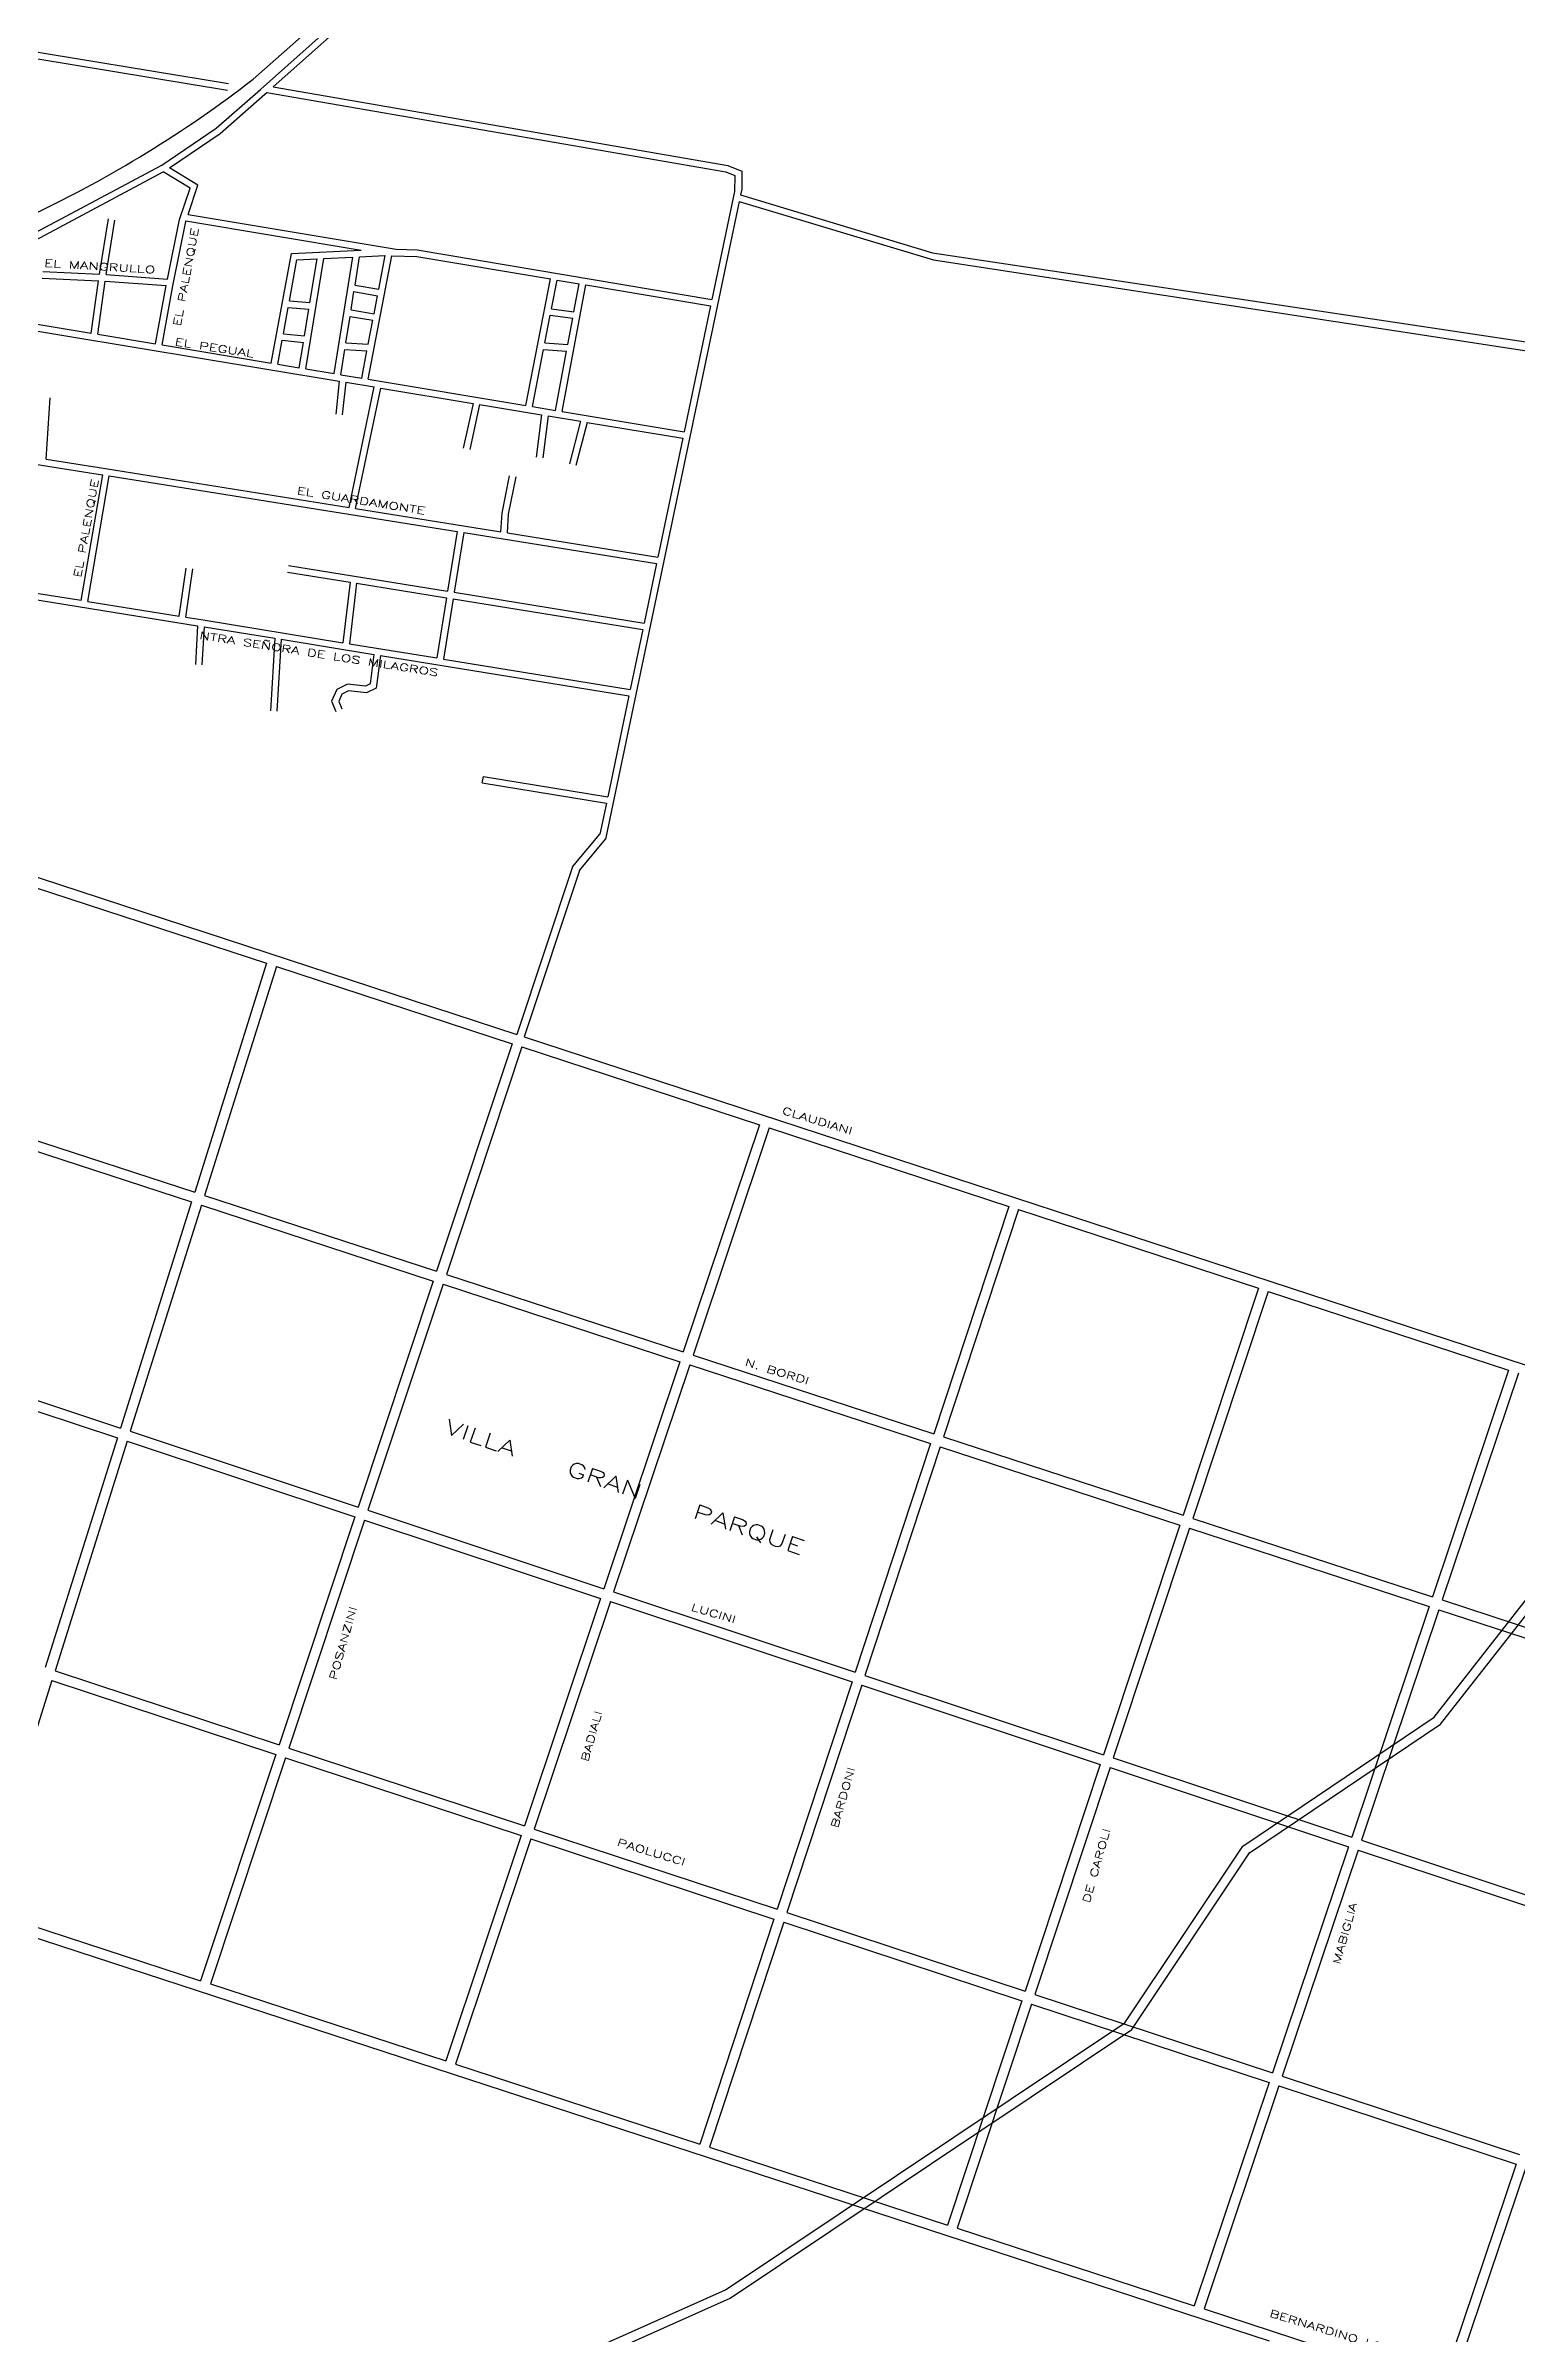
# Model space of a CAD drawing. Header units: millimetres. Extents: x 4375152 to 4409667, y 6523746 to 6549185.
# Drawn here: x 4388053 to 4390062, y 6533501 to 6536625 of the extents above; entities that cross this region are included whole.
import ezdxf

# ---------------------------------------------------------------- set-up
doc = ezdxf.new("R2010")
doc.units = ezdxf.units.MM
for name, color, linetype in [('CANAL', 252, 'Continuous'), ('LINEA CALLE', 252, 'Continuous'), ('NOMBRE BARRIO', 8, 'Continuous'), ('NOMBRE CALLE', 252, 'Continuous')]:
    doc.layers.add(name, color=color, linetype=linetype)
doc.styles.add('ROMANS', font='romans')

msp = doc.modelspace()

# ---------------------------------------------------------------- linework, layer by layer
at = {"layer": 'CANAL', "transparency": 33554687}
for p, q in [((4389948, 6534343.1), (4390198.8, 6534663.6)), ((4389957, 6534333.4), (4390206.5, 6534652.3)), ((4389686.9, 6534167.2), (4389948, 6534343.1)), ((4389696.3, 6534157.9), (4389957, 6534333.4)), ((4389525.9, 6533925.8), (4389686.9, 6534167.2)), ((4389535.3, 6533916.5), (4389696.3, 6534157.9)), ((4388980.7, 6533561.5), (4389525.9, 6533925.8)), ((4388987, 6533550.1), (4389535.3, 6533916.5)), ((4388577, 6533381.3), (4388980.7, 6533561.5)), ((4388583.4, 6533369.9), (4388987, 6533550.1))]:
    msp.add_line(p, q, dxfattribs=at)
at = {"layer": 'CANAL', "transparency": 33554687, "flags": 128}
msp.add_lwpolyline([(4387810.9, 6536492.4), (4387810.9, 6536492.4), (4387911.6, 6536466.7, -0.043078), (4387936.3, 6536400.7, 0.425174), (4388034.6, 6536394.3, 0.054011), (4388335.6, 6536579.1), (4388541, 6536760.8)], format="xyb", dxfattribs=at)
at = {"layer": 'LINEA CALLE', "transparency": 33554687}
for p, q in [((4388345.7, 6536565.3), (4388558.4, 6536754.3)), ((4388363, 6536568.7), (4388564.1, 6536747.2)), ((4387981.2, 6536625.9), (4388302.1, 6536573.3)), ((4387981.3, 6536616.7), (4388300.6, 6536564.3)), ((4388285.3, 6536512.3), (4388345.7, 6536565.3)), ((4388290.8, 6536505.1), (4388351.6, 6536558.5)), ((4388351.6, 6536558.5), (4388354.3, 6536560.9)), ((4388354.3, 6536560.9), (4388981, 6536452.7)), ((4388363, 6536568.7), (4388983.9, 6536461.4)), ((4388211.1, 6536462), (4388285.3, 6536512.3)), ((4388221.5, 6536458.1), (4388290.8, 6536505.1)), ((4388003.4, 6536351), (4388211.1, 6536462)), ((4388260.3, 6536434.3), (4388221.5, 6536458.1)), ((4388983.9, 6536461.4), (4389003, 6536453.5)), ((4388006.3, 6536342.2), (4388213, 6536452.8)), ((4388249.9, 6536430.2), (4388213, 6536452.8)), ((4388235.1, 6536387.4), (4388249.9, 6536430.2)), ((4388247, 6536394.3), (4388260.3, 6536434.3)), ((4388992.9, 6536425.7), (4388962.2, 6536278.5)), ((4388981, 6536452.7), (4388993.6, 6536447.5)), ((4388993.6, 6536447.5), (4388992.9, 6536425.7)), ((4389002.9, 6536429.2), (4389001.2, 6536421.3)), ((4389003, 6536453.5), (4389002.9, 6536429.2)), ((4388247, 6536394.3), (4388531.2, 6536347)), ((4388999.4, 6536412.4), (4388817, 6535541.6)), ((4388999.4, 6536412.4), (4389264.5, 6536332.5)), ((4389001.2, 6536421.3), (4389263.3, 6536342.3)), ((4388125.9, 6536313), (4388138.2, 6536388.4)), ((4388135, 6536312.5), (4388147.1, 6536386.9)), ((4388218.6, 6536306.2), (4388235.1, 6536387.4)), ((4388226, 6536297.2), (4388243.8, 6536385)), ((4388243.8, 6536385), (4388244, 6536385.6)), ((4388244, 6536385.6), (4388483.1, 6536345.8)), ((4388360.5, 6536191.5), (4388387.9, 6536341.1)), ((4388385.2, 6536276.6), (4388395.4, 6536332.5)), ((4388387.9, 6536341.1), (4388483.1, 6536345.8)), ((4388395.4, 6536332.5), (4388423, 6536333.9)), ((4388407.5, 6536183.7), (4388432.3, 6536334.3)), ((4388413.2, 6536274.2), (4388423, 6536333.9)), ((4388432.3, 6536334.3), (4388471.8, 6536336.2)), ((4388446.5, 6536177.2), (4388471.8, 6536336.2)), ((4388474.9, 6536298.1), (4388481, 6536336.7)), ((4388481, 6536336.7), (4388515.4, 6536338.4)), ((4388492.9, 6536169.5), (4388525.3, 6536338.1)), ((4388507.3, 6536292.4), (4388516.1, 6536338.3)), ((4388515.4, 6536338.4), (4388516.1, 6536338.3)), ((4388525.3, 6536338.1), (4388559, 6536337.2)), ((4388531.2, 6536347), (4388559.9, 6536346.2)), ((4388559, 6536337.2), (4388741.9, 6536306.4)), ((4388559.9, 6536346.2), (4388962.2, 6536278.5)), ((4389263.3, 6536342.3), (4390554.1, 6536148.3)), ((4389264.5, 6536332.5), (4390548.5, 6536135.3)), ((4388047.7, 6536307.4), (4388124.5, 6536304.1)), ((4388048.7, 6536316.4), (4388125.9, 6536313)), ((4388114.6, 6536232.3), (4388124.5, 6536304.1)), ((4388123.5, 6536230.9), (4388133.6, 6536303.6)), ((4388133.6, 6536303.6), (4388216.9, 6536297.3)), ((4388135, 6536312.5), (4388218.6, 6536306.2)), ((4388708.2, 6536133.7), (4388741.9, 6536306.4)), ((4388743.2, 6536265.7), (4388750.8, 6536304.9)), ((4388750.8, 6536304.9), (4388780.9, 6536299.9)), ((4388773.7, 6536261.7), (4388780.9, 6536299.9)), ((4388202.4, 6536217.8), (4388216.9, 6536297.3)), ((4388211.3, 6536216.3), (4388226, 6536297.2)), ((4388377, 6536231.6), (4388383.6, 6536267.7)), ((4388383.6, 6536267.7), (4388411.8, 6536265.3)), ((4388385.2, 6536276.6), (4388413.2, 6536274.2)), ((4388469.5, 6536264.4), (4388473.4, 6536289.1)), ((4388473.4, 6536289.1), (4388505.6, 6536283.5)), ((4388474.9, 6536298.1), (4388507.3, 6536292.4)), ((4388500.9, 6536259), (4388505.6, 6536283.5)), ((4388757.5, 6536125.5), (4388789.8, 6536298.4)), ((4388789.8, 6536298.4), (4388960.3, 6536269.7)), ((4388960.3, 6536269.7), (4388924.3, 6536097.8)), ((4387942, 6536251.8), (4388453.1, 6536166.9)), ((4388040.7, 6536244.6), (4388114.6, 6536232.3)), ((4388405.8, 6536228.8), (4388411.8, 6536265.3)), ((4388462.3, 6536219.2), (4388468.1, 6536255.4)), ((4388468.1, 6536255.4), (4388499.1, 6536250.1)), ((4388469.5, 6536264.4), (4388500.9, 6536259)), ((4388492.9, 6536217.3), (4388499.1, 6536250.1)), ((4388734.1, 6536219.1), (4388741.4, 6536256.8)), ((4388741.4, 6536256.8), (4388772.1, 6536252.8)), ((4388743.2, 6536265.7), (4388773.7, 6536261.7)), ((4388765.4, 6536216.8), (4388772.1, 6536252.8)), ((4388123.5, 6536230.9), (4388202.4, 6536217.8)), ((4388211.3, 6536216.3), (4388360.5, 6536191.5)), ((4388369.4, 6536190), (4388375.4, 6536222.7)), ((4388375.4, 6536222.7), (4388404.3, 6536219.9)), ((4388377, 6536231.6), (4388405.8, 6536228.8)), ((4388398.6, 6536185.2), (4388404.3, 6536219.9)), ((4388455.4, 6536175.7), (4388460.9, 6536210.2)), ((4388460.9, 6536210.2), (4388491.1, 6536208.4)), ((4388462.3, 6536219.2), (4388492.9, 6536217.3)), ((4388484, 6536171), (4388491.1, 6536208.4)), ((4388717.1, 6536132.3), (4388732.3, 6536210.1)), ((4388732.3, 6536210.1), (4388763.7, 6536207.9)), ((4388734.1, 6536219.1), (4388765.4, 6536216.8)), ((4388748.6, 6536127), (4388763.7, 6536207.9)), ((4388369.4, 6536190), (4388398.6, 6536185.2)), ((4388407.5, 6536183.7), (4388446.5, 6536177.2)), ((4388455.4, 6536175.7), (4388484, 6536171)), ((4388053.3, 6536060.3), (4388058.6, 6536144.1)), ((4388453.1, 6536166.9), (4388448.5, 6536121.9)), ((4388462.1, 6536165.5), (4388457.4, 6536121)), ((4388462.1, 6536165.5), (4388501, 6536159)), ((4388466.8, 6535994.3), (4388501, 6536159)), ((4388475.7, 6535992.9), (4388509.9, 6536157.5)), ((4388492.9, 6536169.5), (4388708.2, 6536133.7)), ((4388509.9, 6536157.5), (4388636.1, 6536136.6)), ((4388636.1, 6536136.6), (4388622.6, 6536075.6)), ((4388645, 6536135.1), (4388631.5, 6536073.7)), ((4388645, 6536135.1), (4388729.6, 6536121)), ((4388717.1, 6536132.3), (4388748.6, 6536127)), ((4388729.6, 6536121), (4388722.3, 6536063.3)), ((4388738.5, 6536119.5), (4388731.2, 6536062.2)), ((4388738.5, 6536119.5), (4388782.9, 6536112.2)), ((4388757.5, 6536125.5), (4388924.3, 6536097.8)), ((4388782.9, 6536112.2), (4388767.7, 6536053.9)), ((4388791.9, 6536110.7), (4388776.5, 6536051.6)), ((4388791.9, 6536110.7), (4388922.4, 6536089)), ((4388922.4, 6536089), (4388888.4, 6535926.8)), ((4387916.1, 6536072.7), (4388124.2, 6536040.1)), ((4388053.3, 6536060.3), (4388125.6, 6536049)), ((4388125.6, 6536049), (4388466.8, 6535994.3)), ((4388100.8, 6535867.7), (4388130.4, 6536039.1)), ((4388109.8, 6535866.3), (4388139.3, 6536037.6)), ((4388124.2, 6536040.1), (4388130.4, 6536039.1)), ((4388139.3, 6536037.6), (4388614.4, 6535961.5)), ((4388675.6, 6535986.6), (4388685.8, 6536037.9)), ((4388684.6, 6535985.3), (4388694.7, 6536036.2)), ((4388475.7, 6535992.9), (4388673.8, 6535961.2)), ((4388673.8, 6535961.2), (4388675.6, 6535986.6)), ((4388614.4, 6535961.5), (4388601.3, 6535880.1)), ((4388623.3, 6535960.1), (4388610.2, 6535878.7)), ((4388623.3, 6535960.1), (4388886.6, 6535917.9)), ((4388682.8, 6535959.7), (4388684.6, 6535985.3)), ((4388682.8, 6535959.7), (4388888.4, 6535926.8)), ((4388234.9, 6535846.2), (4388244.4, 6535911.8)), ((4388243.8, 6535844.8), (4388253.3, 6535910.5)), ((4388382.7, 6535906.4), (4388468.1, 6535892.6)), ((4388384.1, 6535915.3), (4388601.3, 6535880.1)), ((4388468.1, 6535892.6), (4388458.4, 6535809.9)), ((4388886.6, 6535917.9), (4388869.6, 6535836.7)), ((4388028.1, 6535879.5), (4388100.9, 6535867.8)), ((4388029.5, 6535870.1), (4388259.9, 6535833.1)), ((4388109.8, 6535866.3), (4388234.9, 6535846.2)), ((4388477, 6535891.1), (4388467.4, 6535808.5)), ((4388477, 6535891.1), (4388599.9, 6535871.2)), ((4388599.9, 6535871.2), (4388586.7, 6535789.1)), ((4388608.8, 6535869.8), (4388595.6, 6535787.6)), ((4388608.8, 6535869.8), (4388867.7, 6535827.9)), ((4388610.2, 6535878.7), (4388869.6, 6535836.7)), ((4388243.8, 6535844.8), (4388267.5, 6535841)), ((4388259.9, 6535833.1), (4388256.8, 6535780.3)), ((4388268.9, 6535831.6), (4388265.8, 6535779.8)), ((4388267.5, 6535841), (4388458.4, 6535809.9)), ((4388268.9, 6535831.6), (4388365.2, 6535815.9)), ((4388365.2, 6535815.9), (4388359.2, 6535716.7)), ((4388374.1, 6535814.6), (4388368.2, 6535716.2)), ((4388374.1, 6535814.5), (4388500.5, 6535793.9)), ((4388467.4, 6535808.5), (4388586.7, 6535789.1)), ((4388867.7, 6535827.9), (4388850.6, 6535746)), ((4388500.5, 6535793.9), (4388495.4, 6535753.8)), ((4388509.4, 6535792.5), (4388503.7, 6535747.9)), ((4388509.4, 6535792.5), (4388848.7, 6535737.2)), ((4388595.6, 6535787.6), (4388850.6, 6535746)), ((4388450.2, 6535746.2), (4388442.6, 6535729.9)), ((4388464.4, 6535753.3), (4388450.2, 6535746.2)), ((4388457, 6535739.5), (4388452.5, 6535729.8)), ((4388466.1, 6535744), (4388457, 6535739.5)), ((4388489.1, 6535750.7), (4388464.4, 6535753.3)), ((4388490.7, 6535741.4), (4388466.1, 6535744)), ((4388495.4, 6535753.8), (4388489.1, 6535750.7)), ((4388503.7, 6535747.9), (4388490.7, 6535741.4)), ((4388848.7, 6535737.2), (4388819.9, 6535599.7)), ((4388442.6, 6535729.9), (4388448.8, 6535715.8)), ((4388452.5, 6535729.8), (4388457, 6535719.4)), ((4388648.4, 6535618.5), (4388650.3, 6535627.4)), ((4388648.4, 6535618.5), (4388818.1, 6535590.9)), ((4388650.3, 6535627.4), (4388819.9, 6535599.7)), ((4388818.1, 6535590.9), (4388809.2, 6535548.7)), ((4387940.2, 6535522.5), (4388695.6, 6535275.1)), ((4388771.8, 6535504), (4388809.2, 6535548.7)), ((4388781.1, 6535498.8), (4388817, 6535541.6)), ((4387940.4, 6535507.6), (4388354.1, 6535372.2)), ((4388771.8, 6535504), (4388695.6, 6535275.1)), ((4388781.1, 6535498.8), (4388705.6, 6535271.8)), ((4388354.1, 6535372.2), (4388255.9, 6535059.7)), ((4388367.4, 6535367.8), (4388269.2, 6535055.4)), ((4388367.4, 6535367.8), (4388689.5, 6535262.4)), ((4388705.6, 6535271.8), (4390698.7, 6534619.1)), ((4388689.5, 6535262.4), (4388586.1, 6534951.8)), ((4388702.8, 6535258), (4388599.5, 6534947.5)), ((4388702.8, 6535258), (4389026.9, 6535151.9)), ((4387953.7, 6535158.5), (4388255.9, 6535059.7)), ((4387954.4, 6535143.6), (4388251.7, 6535046.4)), ((4389026.9, 6535151.9), (4388922.9, 6534841.7)), ((4389040.2, 6535147.5), (4388936.3, 6534837.4)), ((4389040.2, 6535147.5), (4389367.3, 6535040.4)), ((4388269.2, 6535055.4), (4388586.1, 6534951.8)), ((4388251.7, 6535046.4), (4388154.6, 6534737.7)), ((4388265, 6535042), (4388167.9, 6534733.3)), ((4388265, 6535042), (4388581.7, 6534938.5)), ((4389367.3, 6535040.4), (4389265, 6534729.9)), ((4389380.6, 6535036), (4389278.3, 6534725.6)), ((4389380.6, 6535036), (4389708.2, 6534928.8)), ((4388581.7, 6534938.5), (4388479.1, 6534629.9)), ((4388595, 6534934.2), (4388492.4, 6534625.5)), ((4388595, 6534934.2), (4388918.5, 6534828.4)), ((4388599.5, 6534947.5), (4388922.9, 6534841.7)), ((4389708.2, 6534928.8), (4389605.3, 6534618.7)), ((4389721.5, 6534924.4), (4389618.6, 6534614.4)), ((4389721.5, 6534924.4), (4390049.8, 6534816.9)), ((4388936.3, 6534837.4), (4389265, 6534729.9)), ((4387969.8, 6534799.1), (4388154.6, 6534737.7)), ((4388918.5, 6534828.4), (4388814.6, 6534518.5)), ((4388931.8, 6534824.1), (4388827.9, 6534514.1)), ((4388931.8, 6534824.1), (4389260.6, 6534716.6)), ((4390049.8, 6534816.9), (4389945.9, 6534507.4)), ((4390063.2, 6534812.5), (4389959.2, 6534503.1)), ((4387970.5, 6534784.1), (4388150.4, 6534724.3)), ((4388150.4, 6534724.3), (4388051.9, 6534410.9)), ((4388163.7, 6534719.9), (4388065.2, 6534406.5)), ((4388163.7, 6534719.9), (4388474.7, 6534616.6)), ((4388167.9, 6534733.3), (4388479.1, 6534629.9)), ((4389260.6, 6534716.6), (4389157.8, 6534404.5)), ((4389273.9, 6534712.3), (4389171.1, 6534400.1)), ((4389273.9, 6534712.3), (4389600.9, 6534605.4)), ((4389278.3, 6534725.6), (4389605.3, 6534618.7)), ((4388474.7, 6534616.6), (4388371.1, 6534305.4)), ((4388487.9, 6534612.2), (4388384.4, 6534301)), ((4388487.9, 6534612.2), (4388810.2, 6534505.2)), ((4388492.4, 6534625.5), (4388814.6, 6534518.5)), ((4389618.6, 6534614.4), (4389945.9, 6534507.4)), ((4389600.9, 6534605.4), (4389496.8, 6534291.9)), ((4389614.2, 6534601.1), (4389510.1, 6534287.5)), ((4389614.2, 6534601.1), (4389941.4, 6534494.1)), ((4388810.2, 6534505.2), (4388706.2, 6534194.8)), ((4388823.5, 6534500.8), (4388719.5, 6534190.4)), ((4388823.5, 6534500.8), (4389153.4, 6534391.2)), ((4388827.9, 6534514.1), (4389157.8, 6534404.5)), ((4389941.4, 6534494.1), (4389835.7, 6534179.4)), ((4389954.7, 6534489.8), (4389849, 6534175)), ((4389954.7, 6534489.8), (4390279.8, 6534383.5)), ((4389959.2, 6534503.1), (4390284.3, 6534396.8)), ((4388061, 6534393.1), (4387997.1, 6534189.8)), ((4388061, 6534393.1), (4388366.7, 6534292.1)), ((4388065.2, 6534406.5), (4388371.1, 6534305.4)), ((4389171.1, 6534400.1), (4389496.8, 6534291.9)), ((4389153.4, 6534391.2), (4389051.2, 6534080.8)), ((4389166.7, 6534386.8), (4389064.5, 6534076.4)), ((4389166.7, 6534386.8), (4389492.4, 6534278.6)), ((4388384.4, 6534301), (4388706.2, 6534194.8)), ((4388366.7, 6534292.1), (4388264, 6533983.3)), ((4388380, 6534287.8), (4388277.3, 6533979)), ((4388380, 6534287.8), (4388701.7, 6534181.5)), ((4389492.4, 6534278.6), (4389389.7, 6533969)), ((4389505.7, 6534274.2), (4389403, 6533964.6)), ((4389505.7, 6534274.2), (4389831.2, 6534166.1)), ((4389510.1, 6534287.5), (4389835.7, 6534179.4)), ((4388701.7, 6534181.5), (4388598.7, 6533873.9)), ((4388715, 6534177.1), (4388612, 6533869.5)), ((4388715, 6534177.1), (4389046.8, 6534067.5)), ((4388719.5, 6534190.4), (4389051.2, 6534080.8)), ((4389849, 6534175), (4390173, 6534067.3)), ((4389831.2, 6534166.1), (4389727.5, 6533857.4)), ((4389844.5, 6534161.7), (4389740.8, 6533853.1)), ((4389844.5, 6534161.7), (4390168.6, 6534054.1)), ((4388002.5, 6534068.8), (4388264, 6533983.3)), ((4388003.2, 6534053.9), (4389722.9, 6533491.5, 441.7)), ((4389046.8, 6534067.5), (4388945.6, 6533760.4)), ((4389060.1, 6534063.1), (4388959, 6533756.1)), ((4389060.1, 6534063.1), (4389385.3, 6533955.7)), ((4389064.5, 6534076.4), (4389389.7, 6533969)), ((4388277.3, 6533979), (4388598.7, 6533873.9)), ((4389385.3, 6533955.7), (4389283.8, 6533649.8)), ((4389403, 6533964.6), (4389727.5, 6533857.4)), ((4389398.6, 6533951.3), (4389297.1, 6533645.5)), ((4389398.6, 6533951.3), (4389723.1, 6533844.2)), ((4388612, 6533869.5), (4388945.6, 6533760.4)), ((4389723.1, 6533844.2), (4389620.7, 6533539.6)), ((4389736.3, 6533839.8), (4389634, 6533535.3)), ((4389736.3, 6533839.8), (4390060.1, 6533732.8)), ((4389740.8, 6533853.1), (4390064.6, 6533746.1)), ((4388959, 6533756.1), (4389283.8, 6533649.8)), ((4390060.1, 6533732.8), (4389957.7, 6533429.4)), ((4390073.4, 6533728.5), (4389971, 6533425.1)), ((4389297.1, 6533645.5), (4389620.7, 6533539.6)), ((4389634, 6533535.3), (4389957.7, 6533429.4))]:
    msp.add_line(p, q, dxfattribs=at)

# ---------------------------------------------------------------- texts
at = {"layer": 'NOMBRE BARRIO', "transparency": 33554687, "style": 'ROMANS', "width": 1.5}
msp.add_text('VILLA   GRAN   PARQUE', height=20, rotation=341.1296, dxfattribs=at).set_placement((4388595.7, 6534731.2))
at = {"layer": 'NOMBRE CALLE', "transparency": 33554687, "style": 'ROMANS', "width": 1.5}
for s, rotation, p in [('EL PALENQUE', 79.4322, (4388236.4, 6536241.3)), ('EL MANGRULLO', 356.5351, (4388050.3, 6536323.1)), ('EL PEGUAL', 351.0277, (4388228.2, 6536216.1)), ('EL PALENQUE', 79.6151, (4388100.4, 6535898.2)), ('EL GUARDAMONTE', 350.9264, (4388394.9, 6536012.8)), ('NTRA SEÑORA DE LOS MILAGROS', 351.0277, (4388261.9, 6535815.3)), ('CLAUDIANI', 343.1173, (4389057, 6535167)), ('N. BORDI', 343.1173, (4389006.2, 6534823.3)), ('POSANZINI', 74.1594, (4388449.1, 6534392.8)), ('LUCINI', 343.1173, (4388932.8, 6534489.2)), ('BADIALI', 74.1594, (4388792.8, 6534281.5)), ('BARDONI', 74.1594, (4389134, 6534191)), ('PAOLUCCI', 343.1173, (4388831.8, 6534168.1)), ('DE CAROLI', 74.1594, (4389477.5, 6534088.5)), ('MABIGLIA', 74.1594, (4389819.3, 6534005)), ('BERNARDINO LOPEZ', 343.1173, (4389722.6, 6533525))]:
    msp.add_text(s, height=10, rotation=rotation, dxfattribs=at).set_placement(p)

doc.saveas('drawing.dxf')
